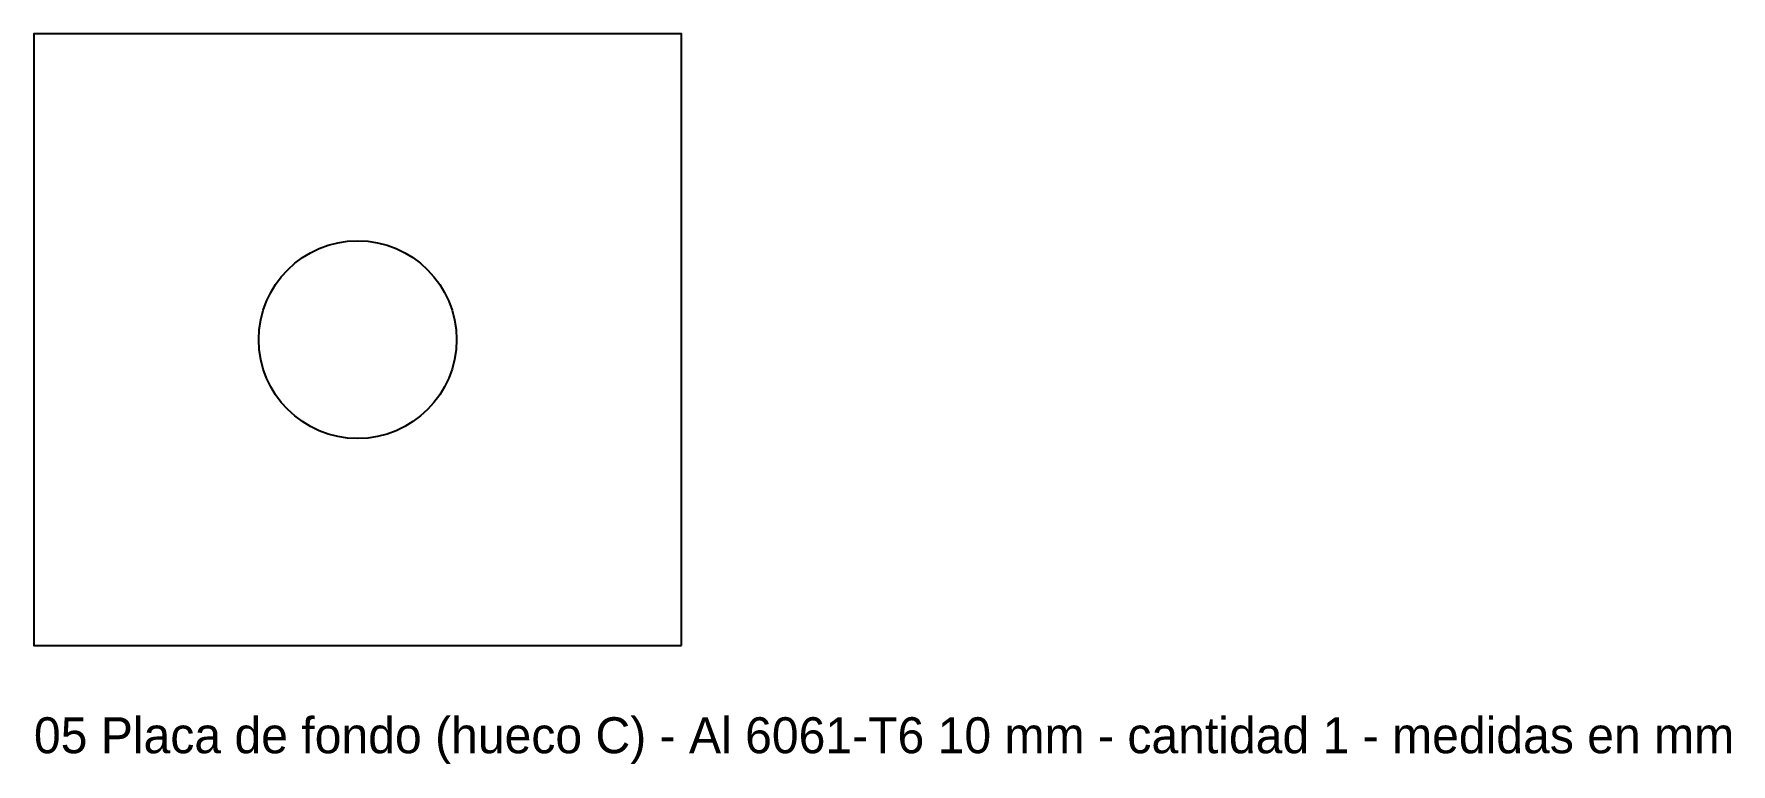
# Model space of a CAD drawing. Header units: millimetres. Extents: x -36 to 153, y -69 to 12.
import ezdxf

# ---------------------------------------------------------------- set-up
doc = ezdxf.new("R2010")
doc.units = ezdxf.units.MM
doc.layers.add('CORTE', color=1, linetype='Continuous')
doc.layers.add('NOTAS', color=3, linetype='Continuous')

msp = doc.modelspace()

# ---------------------------------------------------------------- linework, layer by layer
at = {"layer": 'CORTE'}
msp.add_lwpolyline([(36, -56), (36, 12), (-36, 12), (-36, -56), (36, -56)], close=True, dxfattribs=at)
msp.add_circle((0, -22), 11, dxfattribs=at)

# ---------------------------------------------------------------- texts
at = {"layer": 'NOTAS'}
msp.add_text('05 Placa de fondo (hueco C) - Al 6061-T6 10 mm - cantidad 1 - medidas en mm', height=4, dxfattribs=at).set_placement((-36, -68))

doc.saveas('drawing.dxf')
